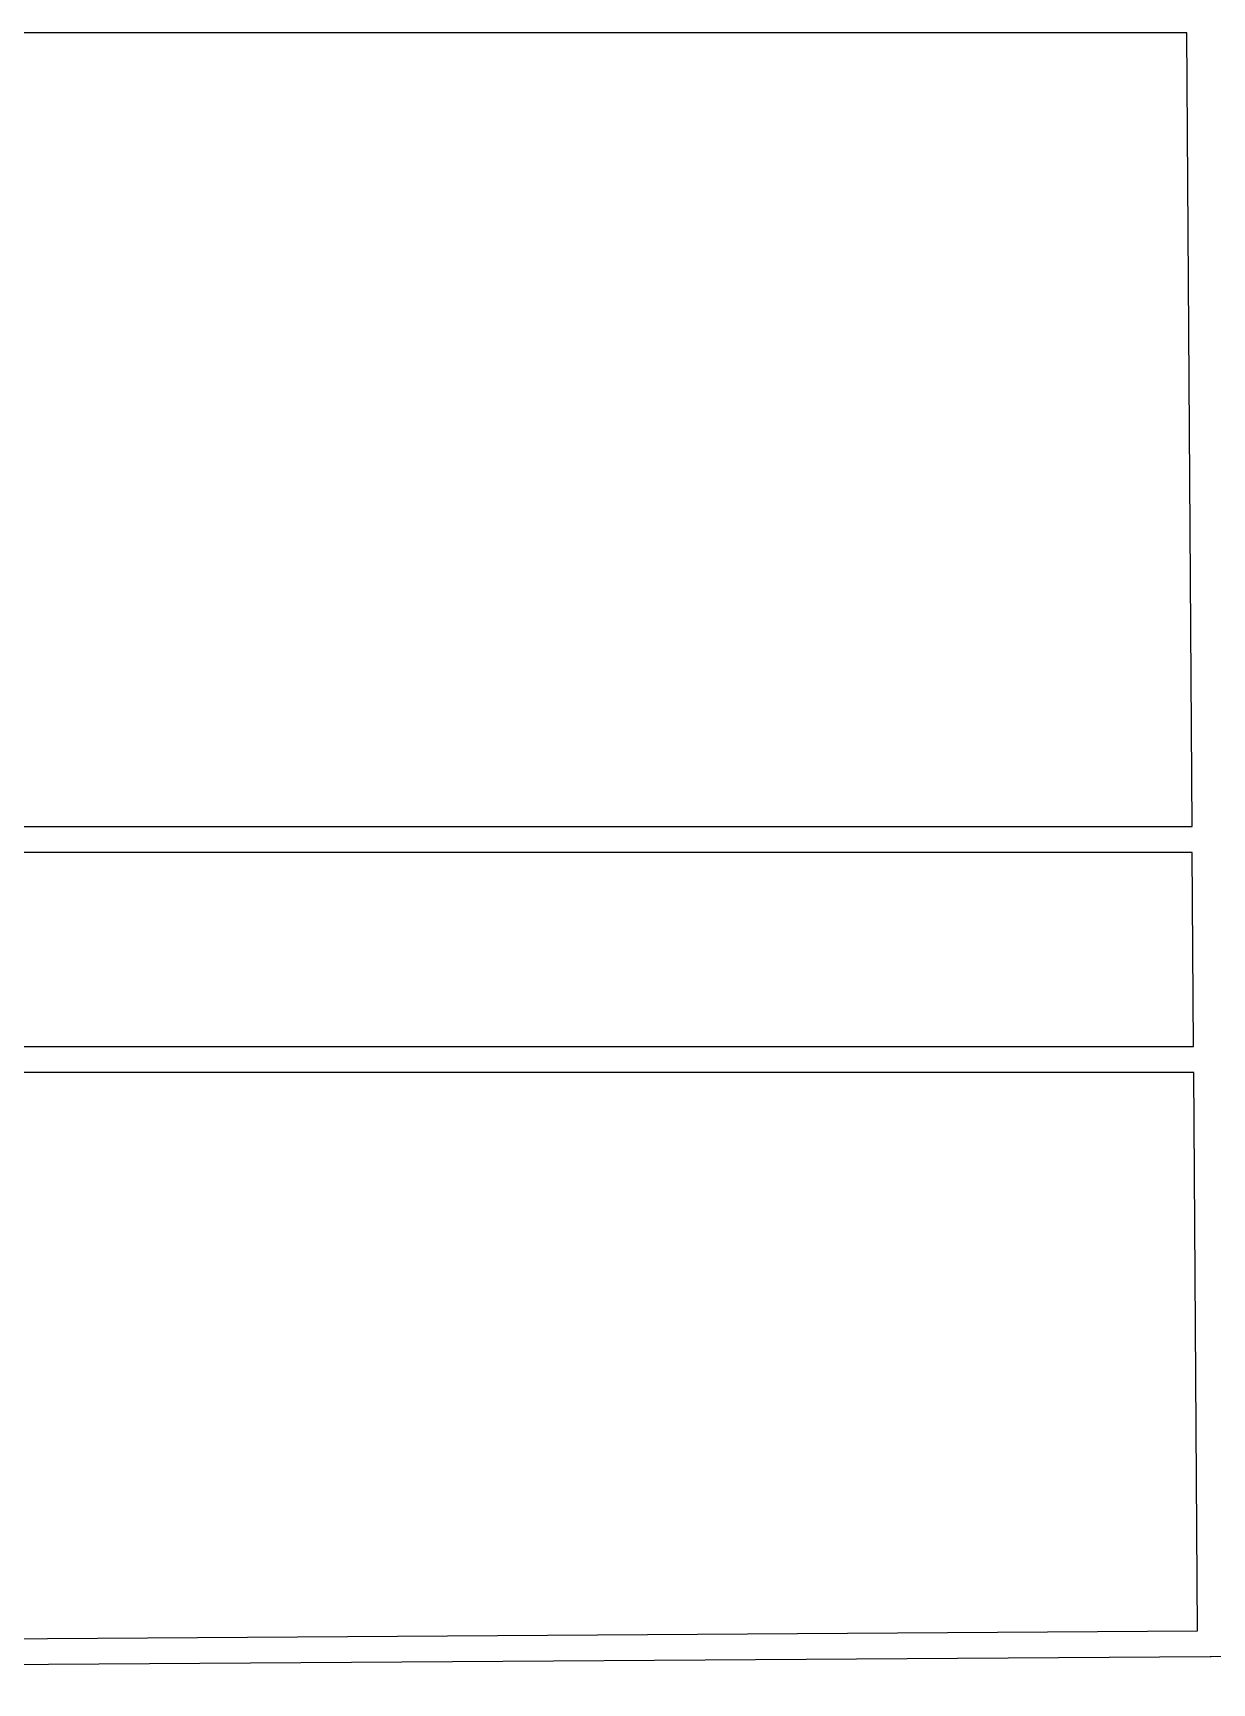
# Model space of a CAD drawing. Extents: x 18 to 369, y 6 to 139.
# Drawn here: x 298.64 to 305.45, y 32.27 to 41.8 of the extents above; entities that cross this region are included whole.
import ezdxf

# ---------------------------------------------------------------- set-up
doc = ezdxf.new("R2010")
doc.units = 0
doc.layers.add('BLACK', color=7, linetype='CONTINUOUS')

msp = doc.modelspace()

# ---------------------------------------------------------------- linework, layer by layer
at = {"layer": 'BLACK', "linetype": 'CONTINUOUS'}
for p, q in [((305.3, 41.795), (297.51, 41.795)), ((305.33, 37.2169), (305.3, 41.795)), ((293.378, 37.2169), (305.33, 37.2169)), ((305.331, 37.0669), (293.371, 37.0669)), ((305.339, 35.9469), (305.331, 37.0669)), ((291.949, 35.9469), (305.339, 35.9469)), ((305.34, 35.7969), (291.878, 35.7969)), ((305.361, 32.5763), (305.34, 35.7969)), ((282.744, 32.4253), (305.361, 32.5763)), ((330.021, 32.5909), (305.441, 32.4268)), ((305.434, 32.4268), (282.688, 32.275)), ((305.437, 32.4264), (305.434, 32.4268)), ((305.441, 32.4268), (305.437, 32.4264))]:
    msp.add_line(p, q, dxfattribs=at)

doc.saveas('drawing.dxf')
